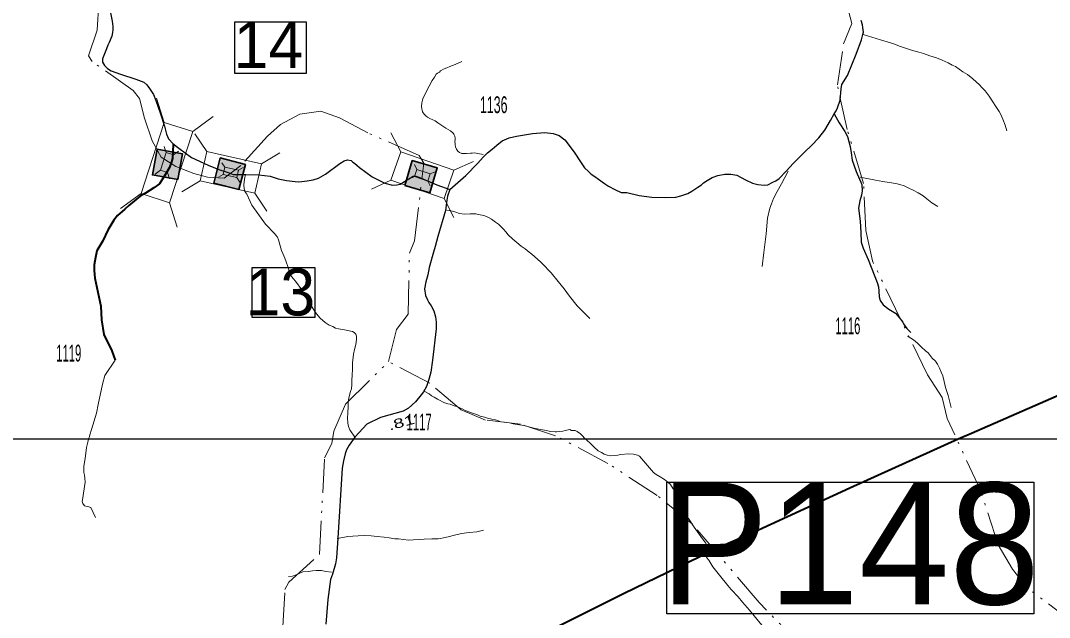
# Model space of a CAD drawing. Extents: x 293530 to 326535, y 221009 to 264119.
# Drawn here: x 304327 to 307076, y 241899 to 243494 of the extents above; entities that cross this region are included whole.
import ezdxf
from ezdxf.enums import TextEntityAlignment as Align

# ---------------------------------------------------------------- set-up
doc = ezdxf.new("R2010")
doc.units = 0
doc.header["$LTSCALE"] = 18
doc.linetypes.add('DASH_DOUBLE_DOT', pattern=[9.2, 5, -1.2, 0.3, -1.2, 0.3, -1.2])
doc.linetypes.add('LONG_DASHED', pattern=[7.5, 6, -1.5])
doc.layers.add('17', color=7, linetype='Continuous')
for name, color, linetype, lineweight in [('31', 7, 'Continuous', 35), ('32', 7, 'Continuous', 25), ('35', 7, 'Continuous', 13), ('50', 7, 'Continuous', 13), ('56', 7, 'Continuous', 40), ('59', 7, 'DASH_DOUBLE_DOT', 13), ('63', 7, 'Continuous', 25), ('8', 7, 'Continuous', 25)]:
    doc.layers.add(name, color=color, linetype=linetype, lineweight=lineweight)

msp = doc.modelspace()

# ---------------------------------------------------------------- hatches: boundary and pattern name
at = {"layer": '31'}
for points in [[(304747.54, 243069.17), (304679.17, 243081.59), (304691.61, 243150.01), (304759.97, 243137.58)], [(304843.11, 243059.7), (304860.7, 243126.92), (304927.97, 243109.32), (304910.38, 243042.09)], [(305353.85, 243053.09), (305373.4, 243119.76), (305440.12, 243100.2), (305420.58, 243033.52)]]:
    msp.add_hatch(color=256, dxfattribs=at).paths.add_polyline_path(points)

# ---------------------------------------------------------------- linework, layer by layer
at = {"layer": '31', "lineweight": 25}
for points in [[(304899.41, 243490.5), (305089.62, 243490.5), (305089.62, 243352.33), (304899.41, 243352.33)], [(304945.58, 242834.17), (305113.59, 242834.17), (305113.59, 242700.22), (304945.58, 242700.22)], [(306053.45, 242260.76), (307034.53, 242260.76), (307034.53, 241908.72), (306053.45, 241908.72)]]:
    msp.add_lwpolyline(points, close=True, dxfattribs=at)
at = {"layer": '31'}
for points in [[(304747.54, 243069.17), (304679.17, 243081.59), (304691.61, 243150.01), (304759.97, 243137.58)], [(304843.11, 243059.7), (304860.7, 243126.92), (304927.97, 243109.32), (304910.38, 243042.09)], [(305353.85, 243053.09), (305373.4, 243119.76), (305440.12, 243100.2), (305420.58, 243033.52)]]:
    msp.add_lwpolyline(points, close=True, dxfattribs=at)
at = {"layer": '32'}
for points in [[(304567.47, 243514.12), (304571.49, 243492.62), (304573.2, 243477.71), (304573.78, 243468.82), (304572.92, 243461.94), (304570.91, 243452.48), (304563.87, 243435.09), (304559.93, 243427.97), (304556.53, 243418.03), (304545.99, 243391.76), (304546.27, 243382.59), (304551.14, 243373.7), (304559.17, 243365.96), (304569.48, 243359.94), (304594.41, 243351.05), (304634.56, 243337.65), (304656.2, 243329.22), (304664.32, 243322.21), (304671.77, 243312.18), (304681.79, 243296.12), (304688.53, 243279.84), (304701.13, 243244.87), (304711.16, 243211.32), (304716.89, 243190.05), (304722.62, 243177.72), (304734.66, 243164.54)], [(306500.66, 243244.39), (306506.1, 243252.99), (306509.54, 243261.01), (306516.7, 243281.37), (306519.86, 243311.53), (306521.58, 243323.28), (306536.47, 243346.79), (306559.11, 243404.01), (306573.43, 243442.14), (306577.73, 243456.19), (306578.85, 243463.02), (306577.58, 243475.05), (306576.04, 243482.68), (306573.06, 243493.94)], [(305474.21, 243042.44), (305516.76, 243079.94), (305548.85, 243113.2), (305562.6, 243128.97), (305574.63, 243140.43), (305587.24, 243150.47), (305599.56, 243161.36), (305613.53, 243172.92), (305632.51, 243180.86), (305651.65, 243184.87), (305694.91, 243192.04), (305727.86, 243194.9), (305750.21, 243192.04), (305766.26, 243186.59), (305780.93, 243174.84), (305806.43, 243142.44), (305823.04, 243116.35), (305833.97, 243100.51), (305843.97, 243090.3), (305851.64, 243083.75), (305861.61, 243077.15), (305871.07, 243069.76), (305887.55, 243058.62), (305897.61, 243051.22), (305914.33, 243042.09), (305931.49, 243034.54), (305947.16, 243034.7), (305980.11, 243026.1), (306013.64, 243021.8), (306049.16, 243021.23), (306077.82, 243021.8), (306090.71, 243025.24), (306110.19, 243031.84), (306120.51, 243037.86), (306136.84, 243049.04), (306146.29, 243055.35), (306151.74, 243059.93), (306161.19, 243066.24), (306174.37, 243074.55), (306189.99, 243080), (306208.61, 243083.15), (306224.37, 243083.15), (306240.99, 243080.86), (306263.69, 243068.74), (306282.25, 243059.65), (306297.15, 243055.92), (306314.05, 243054.49), (306323.22, 243055.35), (306337.26, 243061.65), (306345.28, 243065.67), (306353.88, 243072.26), (306359.32, 243077.42), (306367.49, 243085.85), (306373.5, 243092.16), (306390.98, 243111.65), (306408.46, 243128.57), (306422.78, 243142.9), (306439.97, 243159.81), (306459.97, 243180.46), (306475.45, 243200.81), (306491.2, 243227.19), (306500.66, 243244.39)], [(306500.66, 243244.39), (306514.38, 243220.37), (306529.28, 243197.15), (306536.45, 243184.24), (306540.17, 243170.77), (306543.32, 243157.58), (306546.19, 243140.67), (306549.05, 243120.83), (306559.08, 243090.73), (306574.27, 243056.04), (306575.41, 243039.24), (306573.69, 243027.77), (306569.68, 243012.29), (306567.1, 243002.54), (306565.67, 242992.22), (306569.97, 242957.82), (306571.97, 242928), (306573.07, 242901.33), (306577.99, 242885.52), (306591.74, 242855.13), (306615.52, 242793.78), (306619.25, 242782.08), (306620.4, 242770.61), (306621.25, 242755.71), (306623.2, 242745.73), (306631.23, 242734.55), (306646.7, 242722.51), (306665.03, 242712.19), (306674.78, 242700.15), (306683.94, 242687.82), (306686.24, 242683.81), (306694.55, 242671.19), (306705.72, 242660.01)], [(304734.66, 243164.54), (304749.84, 243152.78), (304783.68, 243128.18), (304828.38, 243107.26), (304856.45, 243095.79), (304881.38, 243087.76), (304895.42, 243082.89)], [(304895.42, 243082.89), (304910.63, 243082.18), (304928.99, 243082.75), (304963.38, 243081.89), (304994.32, 243077.88), (305015.41, 243071.13), (305037.3, 243066.7), (305060.79, 243063.83), (305070.39, 243063.26), (305078.7, 243063.83), (305092.45, 243065.84), (305108.5, 243068.7), (305123.11, 243073), (305142.02, 243083.04), (305179.84, 243111.99), (305191.87, 243119.16), (305200.76, 243121.74), (305209.92, 243120.02), (305214.79, 243115.72), (305218.81, 243112.85), (305226.26, 243106.55), (305232.53, 243100.93), (305266.63, 243075.99), (305300.15, 243059.65), (305320.49, 243053.91), (305332.24, 243054.77), (305340.83, 243056.78), (305364.61, 243071.4), (305375.5, 243077.71), (305382.95, 243077.71)], [(305382.95, 243077.71), (305391.4, 243075.7), (305439.54, 243054.77), (305474.21, 243042.44)], [(305474.21, 243042.44), (305467.23, 243024.97), (305465.5, 243014.29), (305462.63, 242986.77), (305441.72, 242916.47), (305435.13, 242890.1), (305430.26, 242874.91), (305418.8, 242834.48), (305414.78, 242814.7), (305409.34, 242795.38), (305405.9, 242776.74), (305409.05, 242758.97), (305413.92, 242747.5), (305417.85, 242740.26), (305424.27, 242731.32), (305430.83, 242717.97), (305435.99, 242701.92), (305437.71, 242687.58), (305437.42, 242669.87), (305427.39, 242586.73), (305423.09, 242554.85), (305418.22, 242534.49), (305411.92, 242516.43), (305403.32, 242501.81), (305397.59, 242493.78), (305382.41, 242475.44), (305363.27, 242458.24), (305349.52, 242449.92), (305288.77, 242433.29), (305252.27, 242415.92), (305219.89, 242380.66), (305204.65, 242358.99), (305197.78, 242346.66), (305194.05, 242336.34), (305189.75, 242317.42), (305186.57, 242297.9), (305174.28, 242111.18), (305171.42, 242058.71), (305168.26, 242042.66), (305160.24, 242014.51), (305155.08, 242000.74), (305147.57, 241946.95), (305142.48, 241881.08)]]:
    msp.add_lwpolyline(points, dxfattribs=at)
at = {"layer": '32', "lineweight": 40}
for points in [[(304734.66, 243164.54), (304733.51, 243141.89), (304733.22, 243125.26), (304729.5, 243114.08), (304725.2, 243101.06)], [(304725.2, 243101.06), (304716.32, 243085.87), (304698.55, 243057.77), (304683.08, 243047.17), (304660.45, 243033.12), (304646.41, 243024.23), (304616.61, 243000.15), (304605.72, 242989.54), (304585.93, 242973.2), (304576.18, 242960.59), (304560.43, 242933.93), (304546.96, 242905.54), (304531.2, 242878.31), (304527.48, 242860.82), (304523.75, 242841.61), (304523.46, 242826.42), (304525.18, 242805.49), (304541.8, 242730.38), (304543.52, 242694.54), (304549.54, 242655.32), (304571.03, 242611.46), (304579.91, 242586.23)]]:
    msp.add_lwpolyline(points, dxfattribs=at)
at = {"layer": '35'}
for points in [[(306961.93, 243198.9), (306957.34, 243214.6), (306951.56, 243230.72), (306946.39, 243242.42), (306941.56, 243250.92), (306933.01, 243263.9), (306924.47, 243276.87), (306915.05, 243291.47), (306904.05, 243306.49), (306895.52, 243315.06), (306889.15, 243321.99), (306879.7, 243329.78), (306871.46, 243337.95), (306857.39, 243349.83), (306844.63, 243356.89), (306825.1, 243370.88), (306815.67, 243374.67), (306804.98, 243380.49), (306789.44, 243388.4), (306773.94, 243393.91), (306756.55, 243399.46), (306739.17, 243405.81), (306727.23, 243409.24), (306710.21, 243413.59), (306675.43, 243425.08), (306659.85, 243431.39), (306624.55, 243442.1), (306578.51, 243456.22)], [(305563.28, 243136.3), (305548.32, 243138.6), (305539.75, 243140.37), (305533.64, 243139.69), (305528.84, 243139.79), (305518.42, 243138.8), (305511.11, 243138.54), (305506.22, 243139.04), (305499.56, 243141.57), (305495.64, 243145.25), (305491.64, 243150.53), (305489.46, 243156.58), (305488.27, 243162.2), (305487.93, 243165.41), (305487.32, 243169.83), (305488.24, 243175.81), (305487.92, 243179.82), (305487.62, 243185.03), (305484.63, 243190.29), (305483.08, 243193.12), (305476.09, 243198.86), (305462.94, 243206.32), (305441.61, 243220.35), (305434.62, 243226.09), (305426.69, 243229.45), (305421.83, 243231.55), (305414.2, 243235.3), (305409.58, 243239.4), (305405.95, 243243.07), (305402.63, 243247.14), (305400.78, 243249.58), (305399.87, 243254.4), (305398.65, 243258.42), (305398.36, 243264.03), (305398.66, 243273.63), (305400.51, 243281.19), (305401.7, 243285.97), (305407.48, 243295.06), (305412.96, 243308.55), (305418.45, 243318.45), (305426.96, 243333.89), (305432.85, 243342.97), (305437.4, 243350.48), (305440.76, 243353.62), (305446.22, 243356.31), (305449.28, 243359.45), (305458.68, 243364.47), (305465.46, 243367.93), (305473.62, 243370.97), (305480.98, 243374.03), (305488.54, 243376.68), (305506, 243384.33)], [(304928.09, 243082.92), (304925.33, 243069.77), (304923.84, 243055.39), (304924.14, 243044.98), (304926.29, 243037.34), (304931.43, 243029.63), (304945.17, 243000.95), (304981.17, 242949.82)], [(306377.98, 243091.68), (306360, 243057.62), (306348.09, 243037.45), (306338.61, 243018.44), (306333.73, 243004.13), (306329.2, 242993.01), (306323.06, 242965.93), (306318.83, 242924.4), (306313.04, 242874.49), (306308.49, 242836.97)], [(306778.15, 242997.28), (306762.03, 243006.81), (306748.05, 243017.89), (306738.6, 243025.68), (306725.45, 243033.54), (306711.7, 243041.02), (306699.8, 243046.46), (306687.9, 243051.9), (306676.38, 243056.13), (306665.72, 243058.34), (306647.98, 243061.5), (306630.62, 243063.84), (306611.09, 243067.83), (306570.02, 243075.05)], [(305848.26, 242697.68), (305814.43, 242731.96), (305793.72, 242757.18), (305779.3, 242776.68), (305771.1, 242786.84), (305763.2, 242797), (305756.18, 242805.95), (305752.18, 242811.23), (305744.64, 242819.38), (305736.41, 242827.95), (305728.18, 242836.91), (305720.24, 242845.08), (305715.92, 242849.16), (305708.94, 242855.3), (305700.1, 242863.48), (305693.12, 242869.62), (305685.43, 242875.38), (305674.79, 242883.59), (305664.74, 242891), (305652.53, 242900.84), (305642.5, 242909.45), (305629.73, 242921.7), (305623.29, 242929.43), (305616.93, 242936.76), (305610.46, 242943.29), (305603.48, 242949.44), (305595.9, 242955.59), (305585.24, 242963), (305577.23, 242967.57), (305567.81, 242971.75), (305559.85, 242973.91), (305554.76, 242974.41), (305543.11, 242977.45), (305528.51, 242977.34), (305512.69, 242976.85), (305499.92, 242978.71), (305489.79, 242982.11), (305481.23, 242984.28), (305473.36, 242986.04), (305465.68, 242987.39)], [(305219.89, 242380.66), (305206.61, 242400.34), (305203.28, 242408.81), (305201.47, 242418.45), (305200.85, 242432.46), (305201.49, 242444.85), (305202.36, 242463.24), (305202.38, 242474.05), (305204.21, 242486.02), (305208.75, 242502.73), (305210.89, 242509.89), (305212.11, 242521.07), (305212.17, 242533.87), (305213.4, 242545.45), (305213.65, 242563.05), (305214.28, 242579.45), (305215.77, 242594.22), (305216.73, 242602.21), (305219.18, 242614.56), (305221.58, 242624.52), (305223.67, 242634.08), (305224.35, 242643.27), (305224.59, 242650.47), (305222.51, 242656.11), (305217.89, 242660.6), (305214.23, 242662.68), (305192.62, 242667.51), (305176.76, 242669.83), (305168.5, 242671.99), (305161.28, 242676.14), (305151.16, 242680.34), (305141.09, 242686.94), (305127.71, 242698.41), (305117.35, 242710.62), (305112.77, 242716.72), (305090.2, 242753.58), (305081.33, 242770.56), (305071.6, 242783.96), (305068.87, 242787.61), (305061.57, 242797.76), (305055.2, 242804.29), (305046.64, 242816.47), (305044.49, 242824.11), (305040.84, 242836.99), (305036.58, 242849.08), (305032.87, 242858.76), (305027.43, 242871.67), (305024.08, 242879.34), (305020.43, 242891.82), (305018.02, 242901.87), (305016.44, 242907.9), (305013.09, 242915.17), (305009.09, 242920.45), (305005.78, 242924.92), (304981.36, 242949.81)], [(306696.58, 242651.02), (306698.61, 242649.94), (306712.63, 242640.86), (306723.36, 242631.84), (306733.37, 242622.44), (306744.36, 242611.42), (306751.95, 242605.66), (306762.28, 242591.85), (306771.22, 242583.67), (306776.96, 242575.96), (306782.16, 242565.45), (306787.04, 242554.55), (306791.04, 242544.46), (306794.34, 242529.19), (306798.62, 242513.1), (306805.61, 242492.16), (306813.57, 242459.98)], [(304579.91, 242586.23), (304552.28, 242545.81), (304545.9, 242521.92), (304534.02, 242467.74), (304529.76, 242445.02), (304516.88, 242400.86), (304512.35, 242387.2), (304510.81, 242382.57), (304508.79, 242375.11)], [(305837.07, 242375.11), (305834.58, 242377.43), (305827.24, 242385.58), (305822.62, 242390.08), (305814.44, 242395.84), (305808.59, 242398.76), (305804.99, 242398.83), (305798.89, 242398.95), (305794.34, 242401.44), (305781.78, 242398.49), (305775.75, 242397.01), (305767.21, 242395.58), (305759.31, 242395.34), (305755.6, 242395.01), (305744.02, 242396.04), (305726.67, 242399.19), (305702.25, 242403.68), (305671.2, 242411.5), (305643.09, 242416.46), (305633.73, 242418.65), (305619.66, 242420.53), (305610.48, 242421.91), (305595.58, 242427.01), (305586.41, 242428.79), (305574.57, 242431.83), (305566.61, 242433.99), (305554.76, 242437.02), (305547.43, 242440.37), (305534.31, 242444.63), (305527.56, 242447.57), (305515.05, 242452.22), (305508.72, 242455.95), (305500.19, 242459.32), (305492.54, 242462.27), (305485.29, 242464.41), (305474.86, 242468.62), (305468.49, 242469.95), (305458.15, 242472.96), (305453.89, 242475.04), (305448.05, 242478.36), (305441.03, 242482.5), (305431.93, 242487.48), (305424.91, 242491.63), (305419.09, 242496.14), (305403.56, 242504.85)], [(304508.79, 242375.11), (304506.6, 242367.05), (304503.12, 242353.11), (304499.23, 242323.58), (304496.13, 242303.24), (304495.89, 242286.44), (304497.45, 242279.2), (304498.99, 242271.17), (304499.29, 242260.76), (304492.54, 242213.28), (304491.65, 242208.89), (304493.44, 242203.26), (304498.02, 242197.16), (304509.57, 242194.53), (304514.84, 242192.83), (304527.6, 242165.76)], [(306169.21, 242074.8), (306165.58, 242079.94), (306157.93, 242097.7), (306148.74, 242108.69), (306126.56, 242140.34), (306111.91, 242163.04), (306099.08, 242186.9), (306090.91, 242203.47), (306083.23, 242219.63), (306075.3, 242233.79), (306070.48, 242242.69), (306063.2, 242254.04), (306056.72, 242260.17), (306047.58, 242267.96), (306035.71, 242275), (306025.02, 242280.81), (306018.33, 242286.15), (305980.48, 242329.71), (305975.04, 242332.62), (305964.99, 242335.62), (305951.9, 242336.29), (305930.25, 242334.32), (305922.31, 242332.47), (305912.59, 242331.47), (305901.88, 242331.28), (305894, 242332.24), (305886.36, 242335.59), (305878.74, 242339.74), (305870.53, 242344.31), (305859.52, 242354.13), (305852.08, 242361.08), (305837.07, 242375.11)], [(305564.2, 242131.93), (305546.2, 242127.48), (305525.47, 242126.29), (305505.41, 242123.49), (305486.21, 242119.07), (305469.41, 242114.21), (305457.16, 242112.05), (305449.22, 242110.21), (305442.61, 242109.54), (305426.09, 242109.07), (305405.06, 242107.88), (305392.85, 242107.33), (305377.02, 242106.44), (305363.61, 242105.91), (305350.22, 242106.97), (305337.06, 242108.84), (305326.77, 242109.44), (305311.8, 242111.34), (305298.45, 242114.01), (305280.17, 242115.57), (305263.99, 242116.69), (305245.7, 242117.86), (305229.19, 242117.39), (305214.66, 242116.08), (305201.13, 242115.14), (305192.6, 242113.71), (305188.08, 242112.6), (305172.82, 242109.71)], [(306307.49, 241878.77), (306274.67, 241918.46), (306255.57, 241939.83), (306244.55, 241954.05), (306225.47, 241973.43), (306216.29, 241984.82), (306193.98, 242012.07), (306176.2, 242033.97), (306165.77, 242052.11), (306160.01, 242059.43), (306169.21, 242074.8)], [(305157.33, 242019.98), (305142.96, 242022.27), (305130.8, 242024.11), (305116.8, 242024.39), (305106.97, 242023.39), (305096.64, 242021.99), (305081.41, 242020.69), (305069.5, 242015.33), (305060.33, 242011.91), (305053.98, 242009.64), (305042.95, 242008.25)]]:
    msp.add_lwpolyline(points, dxfattribs=at)
at = {"layer": '50'}
for p, q in [((304690.3, 243286.79), (304710.85, 243221.89)), ((304841.74, 243237.52), (304786.93, 243197.14)), ((304824.24, 243143.7), (304792.42, 243191.47)), ((305342.81, 243142.96), (305316.56, 243193.99)), ((305019.78, 243140.37), (304970.59, 243110.81)), ((305536.74, 243117.69), (305484.54, 243093.84)), ((304806.7, 243065.65), (304757.5, 243036.09)), ((305316.62, 243067.37), (305264.41, 243043.52)), ((304648.98, 243031.71), (304594.17, 242991.33)), ((304984.87, 242985), (304953.05, 243032.76)), ((304725.05, 243006.96), (304745.61, 242942.06)), ((305484.6, 242967.22), (305458.35, 243018.25))]:
    msp.add_line(p, q, dxfattribs=at)
at = {"layer": '50', "linetype": 'LONG_DASHED'}
for p, q in [((304711.04, 243157.52), (304716.18, 243141.29)), ((304748.9, 243145.2), (304735.2, 243135.1)), ((304872.54, 243102.1), (304864.59, 243114.04)), ((305386.14, 243096.19), (305379.57, 243108.95)), ((304700.71, 243093.75), (304687.01, 243083.65)), ((304719.73, 243087.56), (304724.87, 243071.33)), ((304868.16, 243082.59), (304855.86, 243075.2)), ((304921.43, 243101.27), (304909.13, 243093.88)), ((305379.59, 243077.29), (305366.54, 243071.33)), ((305434.62, 243089.88), (305421.57, 243083.91)), ((304912.7, 243062.42), (304904.74, 243074.36)), ((305421.59, 243052.26), (305415.02, 243065.02))]:
    msp.add_line(p, q, dxfattribs=at)
at = {"layer": '50'}
for points in [[(304725.05, 243006.96), (304786.93, 243197.14), (304710.85, 243221.89), (304648.98, 243031.71)], [(304806.7, 243065.65), (304953.05, 243032.76), (304970.59, 243110.81), (304824.24, 243143.7)], [(305316.62, 243067.37), (305458.35, 243018.25), (305484.54, 243093.84), (305342.81, 243142.96)]]:
    msp.add_lwpolyline(points, close=True, dxfattribs=at)
at = {"layer": '50', "linetype": 'LONG_DASHED'}
for points in [[(304719.73, 243087.56), (304735.2, 243135.1), (304716.18, 243141.29), (304700.71, 243093.75)], [(304868.16, 243082.59), (304904.74, 243074.36), (304909.13, 243093.88), (304872.54, 243102.1)], [(305379.59, 243077.29), (305415.02, 243065.02), (305421.57, 243083.91), (305386.14, 243096.19)]]:
    msp.add_lwpolyline(points, close=True, dxfattribs=at)
at = {"layer": '56'}
for points in [[(307886.59, 242834.33), (307653.59, 242732.17), (307263.38, 242563.07), (306867.51, 242390.89), (306832.36, 242375.11)], [(306832.36, 242375.11), (306542.29, 242244.91), (306286.86, 242127.15), (306180.79, 242080.44), (306169.21, 242074.8)], [(306169.21, 242074.8), (305939.97, 241963.19), (305572.07, 241778.84), (305550.38, 241767.97), (305335.27, 241660.12)]]:
    msp.add_lwpolyline(points, dxfattribs=at)
at = {"layer": '59'}
for points in [[(304986.78, 243185.2), (304915.44, 243106.58), (304871, 243072.45), (304826.5, 243075.19), (304789.89, 243085.18), (304742.19, 243104.06), (304702.25, 243129.04), (304678.4, 243172.9), (304658, 243232.77), (304644.53, 243286.05), (304627.53, 243307.38), (304518.34, 243384.59), (304508.69, 243399.78), (304531.38, 243468.34), (304536.47, 243541.28)], [(307145.06, 241880.8), (307016.12, 241978.39), (306977.09, 242028.19), (306938.56, 242092.97), (306892.53, 242236.94), (306802.44, 242430.81), (306789.03, 242487.09), (306750.34, 242546.88), (306602.94, 242851.92), (306585.34, 242933.31), (306579.31, 243058.47), (306535.78, 243202.39), (306509.28, 243321.95), (306525.66, 243431.67), (306547.81, 243486.23), (306538.81, 243519.44)], [(305310.34, 242582.53), (305331, 242668.17), (305362.88, 242709.55), (305365.75, 242872.55), (305379.53, 242905.28), (305404.25, 243112.86), (305392.25, 243133.11), (305254.5, 243193.88), (305179.56, 243234.38), (305129.28, 243251.39), (305073.12, 243243.5), (305021.34, 243216.52), (304986.78, 243185.2)], [(305878.94, 240890.62), (305835.97, 240965.5), (305701.97, 241140.23), (305605.06, 241205.19), (305575.78, 241243.78), (305505.22, 241414.25), (305434.44, 241500.69), (305412.88, 241541.14), (305264.53, 241666.14), (305149.84, 241733.44), (305041.84, 241848.64), (305027.44, 241874.92), (305033.28, 241973.83), (305044.16, 241993.62), (305125.41, 242067.05), (305139.12, 242325.86), (305158.19, 242363.48), (305164.34, 242396.39), (305194.75, 242468.8), (305310.34, 242582.53)], [(306723.78, 241521.03), (306714.16, 241536.23), (306716.97, 241546.19), (306690.88, 241600.72), (306602.56, 241697.52), (306435.69, 241799.88), (306300.5, 241938.61), (306121.94, 242148.25), (306027.94, 242225.14), (305896.09, 242310.8), (305756.19, 242384.59), (305663.12, 242415.47), (305569.44, 242426.33), (305504.28, 242453.64), (305420.22, 242525.33), (305310.34, 242582.53)]]:
    msp.add_lwpolyline(points, dxfattribs=at)
at = {"layer": '63'}
msp.add_lwpolyline([(314304.45, 247967.53), (314304.45, 246131.91), (314304.45, 242375.11), (295308.98, 242375.11), (295308.98, 247944.92)], dxfattribs=at)

# ---------------------------------------------------------------- texts
at = {"layer": '17', "width": 1.55}
msp.add_text('.81', height=25, rotation=15.31, dxfattribs=at).set_placement((305347.66, 242407.94), align=Align.CENTER)
at = {"layer": '31'}
for s, height, p in [('14', 125, (304896.5, 243367.15)), ('13', 125, (304928.14, 242705.95)), ('P148', 325, (306035.19, 241934.08))]:
    msp.add_text(s, height=height, dxfattribs=at).set_placement(p)
at = {"layer": '8'}
for s, width, p in [('1136', 0.55, (305591.16, 243246.53)), ('1116', 0.5, (306537.29, 242655.74)), ('1119', 0.5, (304455.72, 242582.9)), ('1117', 0.5, (305391.96, 242398.79))]:
    msp.add_text(s, height=45, dxfattribs=dict(at, width=width)).set_placement(p, align=Align.CENTER)

doc.saveas('drawing.dxf')
